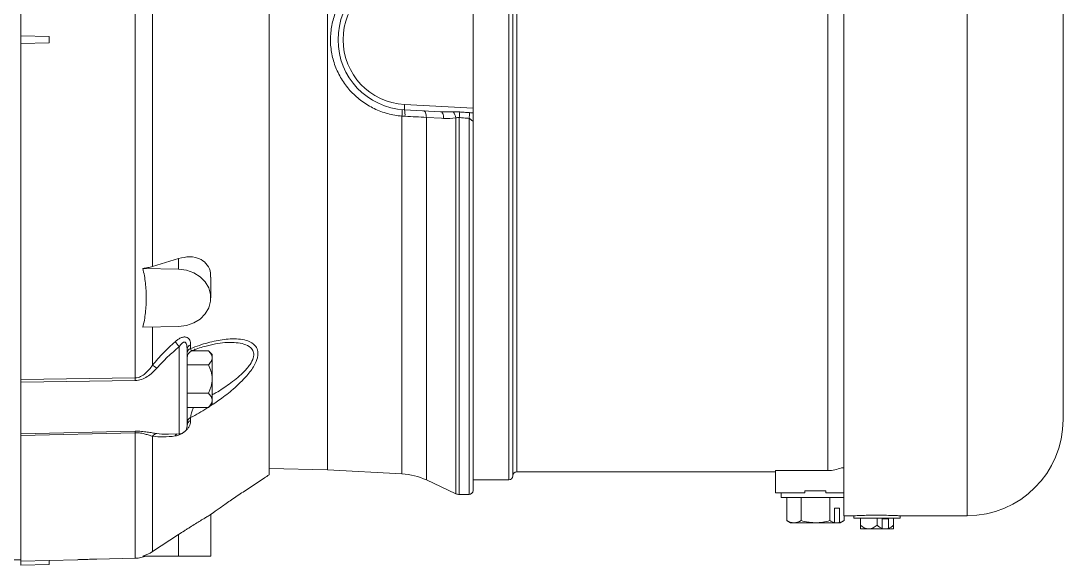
# Paper-space layout '_Back' of a CAD drawing. Header units: inches. Extents: x -10 to 13, y -4.5 to 6.2.
# Drawn here: x 5.16 to 13.03, y -3.97 to 0.14 of the extents above; entities that cross this region are included whole.
import ezdxf

# ---------------------------------------------------------------- set-up
doc = ezdxf.new("R2010")
doc.units = ezdxf.units.IN
doc.header["$MEASUREMENT"] = 0

psp = doc.layouts.new('_Back')

# ---------------------------------------------------------------- linework, layer by layer
at = {"color": 8, "linetype": 'Continuous', "lineweight": 15}
for p, q in [((12.3015, -3.5959), (12.3015, 3.4159)), ((8.8415, -3.325), (8.8415, 3.325)), ((8.9015, -3.265), (8.9015, 3.265)), ((8.0339, -3.2795), (8.0339, -0.5773)), ((8.219, -3.3256), (8.219, -0.5871)), ((8.4415, -3.4294), (8.4415, -0.5908)), ((8.4669, -3.435), (8.4669, -0.5881)), ((8.5415, -3.435), (8.5415, -0.5945)), ((6.1511, -2.4586), (6.1511, -2.1709)), ((6.3531, -2.9778), (6.3531, -2.3187)), ((6.4699, -2.3357), (6.4699, -2.3491)), ((6.0202, -3.9165), (6.0202, -2.9686))]:
    psp.add_line(p, q, dxfattribs=at)
at = {"color": 7, "linetype": 'Continuous', "lineweight": 15}
for p, q in [((7.0315, 3.2963), (7.0315, -3.2868)), ((7.4715, -3.25), (7.4715, 3.25)), ((8.8715, -3.295), (8.8715, 3.295)), ((13.0274, 2.87), (13.0274, -2.87)), ((5.1565, -2.566), (5.1565, 2.566)), ((6.0202, -2.5546), (6.0202, 2.5546)), ((6.1511, -1.7126), (6.1511, 2.4586)), ((11.3715, -3.5959), (11.3715, 1.8006)), ((11.2515, -3.2551), (11.2515, 1.4149)), ((8.5715, -0.5535), (8.5715, 0.5535)), ((5.3715, 0.0235), (5.1565, 0.0291)), ((5.3715, -0.0235), (5.3715, 0.0235)), ((5.3715, -0.0235), (5.1565, -0.0291)), ((8.0538, -0.4893), (8.5715, -0.5165)), ((8.3267, -0.5436), (8.0538, -0.5293)), ((8.5715, -3.405), (8.5715, -0.6048)), ((6.1511, -1.7126), (6.348, -1.6523)), ((6.348, -1.6523), (6.348, -1.7336)), ((6.348, -1.7336), (6.0768, -1.7274)), ((6.5915, -1.95), (6.5915, -1.7937)), ((6.0768, -2.1726), (6.348, -2.1664)), ((6.4115, -2.3373), (6.4115, -2.9178)), ((6.4385, -2.306), (6.4385, -2.3328)), ((6.5728, -2.3491), (6.4481, -2.3491)), ((6.6015, -2.3778), (6.5728, -2.3491)), ((6.6015, -2.3778), (6.6015, -2.7488)), ((6.5728, -2.4562), (6.4115, -2.4562)), ((5.1565, -2.566), (6.0202, -2.5546)), ((6.0202, -2.5752), (5.1565, -2.5861)), ((5.1565, -2.5861), (5.1565, -2.9772)), ((6.5728, -2.6704), (6.4115, -2.6704)), ((6.5728, -2.7775), (6.6015, -2.7488)), ((6.5728, -2.7775), (6.4115, -2.7775)), ((6.4385, -2.8543), (6.4385, -2.876)), ((5.1565, -2.9772), (6.0202, -2.957)), ((6.0202, -2.9686), (5.1565, -2.9886)), ((5.1565, -3.9691), (5.1565, -2.9886)), ((6.2721, -2.9799), (6.3531, -2.9778)), ((6.1511, -3.867), (6.1511, -2.9957)), ((7.0315, -3.2385), (7.4715, -3.25)), ((7.4715, -3.25), (8.0339, -3.2795)), ((8.9015, -3.265), (10.8555, -3.265)), ((10.8555, -3.2551), (11.2515, -3.2551)), ((10.8555, -3.4231), (10.8555, -3.2551)), ((11.354, -3.2331), (11.3715, -3.2331)), ((6.835, -3.4165), (6.9959, -3.31)), ((8.219, -3.3256), (8.4415, -3.4294)), ((8.5715, -3.325), (8.8415, -3.325)), ((8.4669, -3.435), (8.5415, -3.435)), ((11.0779, -3.4231), (10.8555, -3.4231)), ((10.8969, -3.4231), (10.8969, -3.4587)), ((11.3715, -3.4587), (10.8969, -3.4587)), ((10.9404, -3.4587), (10.9404, -3.632)), ((11.0486, -3.4587), (11.0486, -3.632)), ((11.0779, -3.4087), (11.0779, -3.4231)), ((11.2359, -3.4087), (11.0779, -3.4087)), ((11.2359, -3.4231), (11.2359, -3.4087)), ((11.3715, -3.4231), (11.2359, -3.4231)), ((11.2652, -3.4587), (11.2652, -3.632)), ((11.338, -3.5377), (11.3005, -3.5377)), ((11.3005, -3.6466), (11.3005, -3.5377)), ((11.338, -3.5377), (11.338, -3.6466)), ((6.5915, -3.9), (6.5915, -3.5857)), ((11.3734, -3.5959), (11.4502, -3.5959)), ((11.3734, -3.5959), (11.3734, -3.632)), ((11.4477, -3.5959), (11.4477, -3.6146)), ((11.4477, -3.6146), (11.7957, -3.6146)), ((11.4967, -3.6936), (11.4967, -3.6146)), ((11.6217, -3.6666), (11.6217, -3.6146)), ((11.6608, -3.6196), (11.7076, -3.6196)), ((11.6608, -3.6902), (11.6608, -3.6196)), ((11.7076, -3.6196), (11.7076, -3.6902)), ((11.7467, -3.6936), (11.7467, -3.6146)), ((11.7948, -3.5959), (12.3015, -3.5959)), ((11.7957, -3.6146), (11.7957, -3.5959)), ((10.9404, -3.632), (10.9694, -3.6487)), ((11.3444, -3.6487), (10.9694, -3.6487)), ((11.3444, -3.6487), (11.3734, -3.632)), ((11.4967, -3.6936), (11.7467, -3.6936)), ((6.1511, -3.867), (6.348, -3.7375)), ((6.348, -3.7375), (6.348, -3.9)), ((5.1565, -3.928), (2.2235, -3.928)), ((5.1565, -3.939), (5.3715, -3.9334)), ((5.3715, -3.9335), (5.584, -3.9279)), ((5.3715, -3.9635), (5.3715, -3.9334)), ((5.7295, -3.9241), (6.0202, -3.9165)), ((6.5915, -3.9), (6.0768, -3.9)), ((5.3715, -3.9635), (5.1565, -3.9691))]:
    psp.add_line(p, q, dxfattribs=at)
at = {"color": 7, "linetype": 'Continuous', "lineweight": 15, "flags": 128}
for points in [[(8.219, -0.5871), (8.2184, -0.577), (8.217, -0.5675), (8.2149, -0.5589), (8.2122, -0.5515), (8.2089, -0.5454), (8.2052, -0.5408), (8.2011, -0.5379), (8.1968, -0.5368)], [(8.3489, -0.594), (8.3482, -0.5839), (8.3469, -0.5744), (8.3448, -0.5658), (8.3421, -0.5583), (8.3388, -0.5522), (8.335, -0.5476), (8.331, -0.5447), (8.3267, -0.5436)], [(8.3489, -0.594), (8.3328, -0.5931), (8.219, -0.5871)], [(6.348, -2.1664), (6.4067, -2.159), (6.4617, -2.1399), (6.5099, -2.11), (6.5487, -2.0712), (6.5758, -2.0255), (6.5897, -1.9757), (6.5897, -1.9243), (6.5758, -1.8745), (6.5487, -1.8288), (6.5099, -1.79), (6.4617, -1.7601), (6.4067, -1.741), (6.348, -1.7336)]]:
    psp.add_lwpolyline(points, dxfattribs=at)
at = {"color": 7, "linetype": 'Continuous', "lineweight": 15}
for centre, radius, start, end in [((8.0815, 0), 0.53, 93, 267), ((8.0794, 0), 0.49, 93, 267), ((7.7301, -0.5401), 0.3061, 353.03086, 2.265), ((8.2452, -0.5093), 0.1925, 174.04331, 185.95669), ((7.9255, -0.5611), 0.1321, 352.35503, 13.93007), ((8.361, -0.6005), 0.0811, 6.89703, 43.04536), ((10.3774, -0.7609), 1.9183, 173.56928, 174.83031), ((10.3971, -0.7515), 1.8623, 173.82179, 175.16558), ((6.6774, -2.0163), 0.4434, 216.64955, 222.98883), ((6.4487, -2.3421), 0.0375, 105.7369, 172.74494), ((6.449, -2.3691), 0.0378, 106.13881, 172.99842), ((6.4715, -2.4043), 0.06, 110.21915, 179.99753), ((5.946, -2.777), 0.3787, 51.36534, 57.21814), ((7.7025, -2.5649), 1.6823, 179.65078, 180.34922), ((6.4565, -2.8956), 0.0451, 113.49917, 176.79843), ((6.4568, -2.9176), 0.0454, 113.78607, 176.9186), ((12.3015, -2.87), 0.7259, 270, 0), ((6.5419, -2.9628), 0.5217, 179.36547, 180.63453), ((6.1915, -3.0232), 0.0489, 100.59884, 145.71739), ((6.3515, -2.9178), 0.06, 271.5, 0), ((8.0077, -3.7788), 0.5, 65, 87), ((8.8415, -3.295), 0.03, 270, 0), ((8.9015, -3.295), 0.03, 90, 180), ((8.4669, -3.375), 0.06, 245, 270), ((8.5415, -3.405), 0.03, 270, 0), ((11.5603, -3.6053), 0.0883, 223.9815, 269.31463), ((11.5582, -3.6053), 0.0883, 270.68537, 316.0185), ((11.6872, -3.6024), 0.0917, 224.4541, 253.29918), ((11.4936, -3.6189), 0.1818, 335.74625, 336.90415), ((11.5403, -3.6189), 0.1818, 335.74625, 336.90415), ((11.6812, -3.6024), 0.0917, 286.70082, 315.5459), ((6.0137, -3.6666), 0.25, 271.5, 290.99416)]:
    psp.add_arc(centre, radius, start, end, dxfattribs=at)
at = {"color": 8, "linetype": 'Continuous', "lineweight": 15}
psp.add_arc((6.3579, -3.0113), 0.0405, 125.3998, 153.30492, dxfattribs=at)
at = {"color": 7, "linetype": 'Continuous', "lineweight": 15}
for points, knots in [([(8.0339, -0.5773), (7.9975, -0.5742), (7.9619, -0.5678), (7.9096, -0.5536), (7.8923, -0.548), (7.8581, -0.5353), (7.8414, -0.5281), (7.7926, -0.5047), (7.7617, -0.4862), (7.7179, -0.4542), (7.7037, -0.4428), (7.6765, -0.4187), (7.6635, -0.4062), (7.6265, -0.3668), (7.6044, -0.3385), (7.5751, -0.2926), (7.566, -0.2768), (7.5495, -0.2446), (7.542, -0.2282), (7.522, -0.1781), (7.5118, -0.1434), (7.498, -0.0718), (7.4946, -0.0359), (7.4946, 0.0181), (7.4955, 0.0362), (7.499, 0.0722), (7.5016, 0.0904), (7.5119, 0.1438), (7.5221, 0.1783), (7.5421, 0.2285), (7.5496, 0.2449), (7.5663, 0.2773), (7.5754, 0.2931), (7.6045, 0.3387), (7.6267, 0.367), (7.6638, 0.4064), (7.6769, 0.4191), (7.7042, 0.4432), (7.7183, 0.4545), (7.7619, 0.4863), (7.7928, 0.5048), (7.8419, 0.5284), (7.8588, 0.5355), (7.8927, 0.5482), (7.9099, 0.5537), (7.962, 0.5678), (7.9975, 0.5742), (8.0339, 0.5773)], [0, 0, 0, 0, 0.0625, 0.0625, 0.09375, 0.09375, 0.125, 0.125, 0.1875, 0.1875, 0.21875, 0.21875, 0.25, 0.25, 0.3125, 0.3125, 0.34375, 0.34375, 0.375, 0.375, 0.4375, 0.4375, 0.5, 0.5, 0.53125, 0.53125, 0.5625, 0.5625, 0.625, 0.625, 0.65625, 0.65625, 0.6875, 0.6875, 0.75, 0.75, 0.78125, 0.78125, 0.8125, 0.8125, 0.875, 0.875, 0.90625, 0.90625, 0.9375, 0.9375, 1, 1, 1, 1]), ([(8.4711, -0.5461), (8.4822, -0.5468), (8.4934, -0.5476), (8.5045, -0.5483), (8.5182, -0.5492), (8.532, -0.5502), (8.5457, -0.5511)], [0, 0, 0, 0, 0.000849736, 0.000849736, 0.000849736, 0.001898795, 0.001898795, 0.001898795, 0.001898795]), ([(8.219, -0.5871), (8.1933, -0.5856), (8.1669, -0.5842), (8.1126, -0.5814), (8.0847, -0.58), (8.0565, -0.5787)], [0, 0, 0, 0, 0.5, 0.5, 1, 1, 1, 1]), ([(8.4669, -0.5881), (8.4624, -0.5873), (8.458, -0.5872), (8.4493, -0.5883), (8.4453, -0.5895), (8.4415, -0.5908)], [0, 0, 0, 0, 0.5, 0.5, 1, 1, 1, 1]), ([(8.5415, -0.5945), (8.5278, -0.5934), (8.514, -0.5922), (8.5003, -0.591), (8.4891, -0.5901), (8.478, -0.5891), (8.4669, -0.5881)], [0, 0, 0, 0, 0.001051433, 0.001051433, 0.001051433, 0.001903169, 0.001903169, 0.001903169, 0.001903169]), ([(8.5715, -0.6048), (8.5715, -0.6068), (8.5714, -0.6088), (8.5707, -0.6119), (8.5701, -0.613), (8.5682, -0.6136), (8.567, -0.6132), (8.5646, -0.6117), (8.5633, -0.6106), (8.5593, -0.607), (8.5564, -0.604), (8.5515, -0.5999), (8.5498, -0.5985), (8.5459, -0.5961), (8.5438, -0.5951), (8.5415, -0.5945)], [0, 0, 0, 0, 0.125, 0.125, 0.25, 0.25, 0.375, 0.375, 0.5, 0.5, 0.75, 0.75, 0.875, 0.875, 1, 1, 1, 1]), ([(8.5715, -0.5535), (8.5715, -0.5561), (8.5715, -0.5596), (8.5715, -0.5679), (8.5715, -0.5728), (8.5715, -0.583), (8.5715, -0.5885), (8.5715, -0.596), (8.5715, -0.5984), (8.5715, -0.6022), (8.5715, -0.6037), (8.5715, -0.6048)], [0, 0, 0, 0, 0.25, 0.25, 0.5, 0.5, 0.75, 0.75, 0.875, 0.875, 1, 1, 1, 1]), ([(6.348, -1.6523), (6.3755, -1.6463), (6.4357, -1.633), (6.5134, -1.652), (6.5667, -1.6989), (6.5913, -1.7482), (6.5892, -1.7834), (6.5886, -1.7937)], [0, 0, 0, 0, 0.234436, 0.514479, 0.715188, 0.916711, 1, 1, 1, 1]), ([(6.0768, -1.7274), (6.0898, -1.726), (6.1028, -1.7241), (6.1277, -1.7191), (6.1396, -1.7161), (6.1511, -1.7126)], [0, 0, 0, 0, 0.5, 0.5, 1, 1, 1, 1]), ([(6.0768, -2.1726), (6.0821, -2.1544), (6.0861, -2.136), (6.0928, -2.0991), (6.0953, -2.0806), (6.1013, -2.0249), (6.1031, -1.9876), (6.1031, -1.9125), (6.1013, -1.8751), (6.0953, -1.8194), (6.0928, -1.8009), (6.0861, -1.764), (6.0821, -1.7456), (6.0768, -1.7274)], [0, 0, 0, 0, 0.125, 0.125, 0.25, 0.25, 0.5, 0.5, 0.75, 0.75, 0.875, 0.875, 1, 1, 1, 1]), ([(6.1511, -2.4586), (6.1771, -2.4266), (6.2045, -2.396), (6.2615, -2.3369), (6.2911, -2.3085), (6.3217, -2.281)], [0, 0, 0, 0, 0.5, 0.5, 1, 1, 1, 1]), ([(6.3217, -2.281), (6.3282, -2.2752), (6.3349, -2.2698), (6.3488, -2.2603), (6.3561, -2.256), (6.3707, -2.2495), (6.3781, -2.2472), (6.3887, -2.2455), (6.3921, -2.2452), (6.3989, -2.2454), (6.4021, -2.2458), (6.4112, -2.2479), (6.4166, -2.2507), (6.4253, -2.2583), (6.4288, -2.2631), (6.4366, -2.2792), (6.4385, -2.2923), (6.4385, -2.306)], [0, 0, 0, 0, 0.125, 0.125, 0.25, 0.25, 0.375, 0.375, 0.4375, 0.4375, 0.5, 0.5, 0.625, 0.625, 0.75, 0.75, 1, 1, 1, 1]), ([(6.3531, -2.3187), (6.3227, -2.3437), (6.2931, -2.3696), (6.2361, -2.4236), (6.2087, -2.4517), (6.1825, -2.4812)], [0, 0, 0, 0, 0.5, 0.5, 1, 1, 1, 1]), ([(6.4115, -2.3373), (6.4115, -2.3271), (6.411, -2.3169), (6.4082, -2.3028), (6.4068, -2.2982), (6.4039, -2.2923), (6.4027, -2.2905), (6.4, -2.2874), (6.3984, -2.2861), (6.3948, -2.2844), (6.3928, -2.284), (6.3887, -2.2841), (6.3866, -2.2846), (6.3824, -2.2863), (6.3803, -2.2875), (6.3763, -2.2903), (6.3744, -2.2919), (6.3688, -2.2971), (6.3653, -2.3011), (6.3589, -2.3096), (6.3559, -2.314), (6.3531, -2.3187)], [0, 0, 0, 0, 0.25, 0.25, 0.375, 0.375, 0.4375, 0.4375, 0.5, 0.5, 0.5625, 0.5625, 0.625, 0.625, 0.6875, 0.6875, 0.75, 0.75, 0.875, 0.875, 1, 1, 1, 1]), ([(6.4515, -2.3484), (6.4574, -2.346), (6.4963, -2.3302), (6.5617, -2.3116), (6.6431, -2.2944), (6.695, -2.2875), (6.7186, -2.2879), (6.7212, -2.288)], [0, 0, 0, 0, 0.06363, 0.413848, 0.703047, 0.967437, 1, 1, 1, 1]), ([(6.5728, -2.3491), (6.5812, -2.3575), (6.5883, -2.366), (6.596, -2.3794), (6.598, -2.3839), (6.6008, -2.3932), (6.6015, -2.3979), (6.6015, -2.4026)], [0, 0, 0, 0, 0.5, 0.5, 0.75, 0.75, 1, 1, 1, 1]), ([(6.6015, -2.4026), (6.6015, -2.4119), (6.5987, -2.4211), (6.5884, -2.4391), (6.5812, -2.4478), (6.5728, -2.4562)], [0, 0, 0, 0, 0.5, 0.5, 1, 1, 1, 1]), ([(6.0202, -2.5546), (6.0274, -2.5546), (6.0345, -2.5536), (6.0482, -2.5501), (6.0549, -2.5475), (6.0741, -2.5383), (6.0854, -2.5303), (6.1066, -2.5122), (6.1164, -2.5021), (6.1345, -2.4811), (6.143, -2.4701), (6.1511, -2.4586)], [0, 0, 0, 0, 0.125, 0.125, 0.25, 0.25, 0.5, 0.5, 0.75, 0.75, 1, 1, 1, 1]), ([(6.1825, -2.4812), (6.1718, -2.4932), (6.1605, -2.5047), (6.1367, -2.5261), (6.1241, -2.5361), (6.0972, -2.5536), (6.083, -2.561), (6.0524, -2.5718), (6.0366, -2.5749), (6.0202, -2.5752)], [0, 0, 0, 0, 0.25, 0.25, 0.5, 0.5, 0.75, 0.75, 1, 1, 1, 1]), ([(6.5728, -2.4562), (6.5811, -2.4728), (6.5884, -2.4902), (6.596, -2.517), (6.598, -2.5261), (6.6008, -2.5445), (6.6015, -2.5539), (6.6015, -2.5633)], [0, 0, 0, 0, 0.5, 0.5, 0.75, 0.75, 1, 1, 1, 1]), ([(6.6015, -2.5633), (6.6015, -2.5821), (6.5986, -2.6004), (6.5909, -2.6274), (6.5878, -2.6363), (6.5808, -2.6536), (6.5769, -2.6621), (6.5728, -2.6704)], [0, 0, 0, 0, 0.5, 0.5, 0.75, 0.75, 1, 1, 1, 1]), ([(6.5728, -2.6704), (6.5812, -2.6788), (6.5883, -2.6873), (6.596, -2.7007), (6.598, -2.7052), (6.6008, -2.7145), (6.6015, -2.7192), (6.6015, -2.7239)], [0, 0, 0, 0, 0.5, 0.5, 0.75, 0.75, 1, 1, 1, 1]), ([(6.6015, -2.7239), (6.6015, -2.7332), (6.5987, -2.7424), (6.5884, -2.7604), (6.5812, -2.7691), (6.5728, -2.7775)], [0, 0, 0, 0, 0.5, 0.5, 1, 1, 1, 1]), ([(6.4385, -2.876), (6.4385, -2.8815), (6.438, -2.8872), (6.4358, -2.899), (6.4341, -2.9052), (6.4288, -2.918), (6.4254, -2.9245), (6.4166, -2.9377), (6.4114, -2.9441), (6.4023, -2.9533), (6.399, -2.9563), (6.3923, -2.9619), (6.3889, -2.9646), (6.3818, -2.9696), (6.3781, -2.972), (6.3708, -2.9763), (6.3672, -2.9782), (6.3562, -2.9836), (6.3489, -2.9864), (6.335, -2.9907), (6.3282, -2.9922), (6.3217, -2.9931)], [0, 0, 0, 0, 0.125, 0.125, 0.25, 0.25, 0.375, 0.375, 0.5, 0.5, 0.5625, 0.5625, 0.625, 0.625, 0.6875, 0.6875, 0.75, 0.75, 0.875, 0.875, 1, 1, 1, 1]), ([(6.0202, -2.957), (6.0366, -2.9566), (6.0523, -2.9572), (6.0829, -2.9598), (6.0971, -2.9616), (6.1241, -2.9656), (6.1368, -2.9677), (6.1605, -2.9717), (6.1718, -2.9736), (6.1825, -2.9752)], [0, 0, 0, 0, 0.25, 0.25, 0.5, 0.5, 0.75, 0.75, 1, 1, 1, 1]), ([(6.1511, -2.9957), (6.143, -2.9931), (6.1345, -2.9904), (6.1164, -2.9847), (6.1067, -2.9817), (6.0855, -2.9761), (6.0741, -2.9734), (6.0549, -2.9704), (6.0483, -2.9696), (6.0346, -2.9686), (6.0274, -2.9684), (6.0202, -2.9686)], [0, 0, 0, 0, 0.25, 0.25, 0.5, 0.5, 0.75, 0.75, 0.875, 0.875, 1, 1, 1, 1]), ([(6.3217, -2.9931), (6.2911, -2.9974), (6.2615, -3.0001), (6.2045, -3.0013), (6.1771, -2.9998), (6.1511, -2.9957)], [0, 0, 0, 0, 0.5, 0.5, 1, 1, 1, 1]), ([(11.2515, -3.2551), (11.269, -3.2551), (11.2865, -3.2533), (11.3211, -3.2458), (11.3379, -3.2403), (11.354, -3.2331)], [0, 0, 0, 0, 0.5, 0.5, 1, 1, 1, 1]), ([(6.5915, -3.5857), (6.5915, -3.5857), (6.592, -3.5854), (6.5939, -3.584), (6.5953, -3.583), (6.6009, -3.5789), (6.6064, -3.5749), (6.6205, -3.5647), (6.6289, -3.5587), (6.6481, -3.5449), (6.659, -3.5372), (6.682, -3.5209), (6.6944, -3.5122), (6.7205, -3.494), (6.734, -3.4847), (6.7618, -3.4656), (6.7761, -3.4558), (6.8054, -3.4361), (6.8201, -3.4263), (6.835, -3.4165)], [0, 0, 0, 0, 0.0625, 0.0625, 0.125, 0.125, 0.25, 0.25, 0.375, 0.375, 0.5, 0.5, 0.625, 0.625, 0.75, 0.75, 0.875, 0.875, 1, 1, 1, 1]), ([(6.348, -3.7375), (6.3627, -3.7279), (6.3772, -3.7184), (6.3988, -3.7044), (6.406, -3.6998), (6.4204, -3.6907), (6.4276, -3.6861), (6.4487, -3.6727), (6.4623, -3.6641), (6.4883, -3.6479), (6.5008, -3.6403), (6.5185, -3.6295), (6.5242, -3.626), (6.5349, -3.6195), (6.54, -3.6164), (6.5497, -3.6106), (6.5542, -3.6079), (6.5626, -3.6028), (6.5665, -3.6005), (6.5769, -3.5943), (6.5823, -3.5912), (6.5878, -3.5879), (6.5892, -3.5871), (6.591, -3.586), (6.5915, -3.5857), (6.5915, -3.5857)], [0, 0, 0, 0, 0.125, 0.125, 0.1875, 0.1875, 0.25, 0.25, 0.375, 0.375, 0.5, 0.5, 0.5625, 0.5625, 0.625, 0.625, 0.6875, 0.6875, 0.75, 0.75, 0.875, 0.875, 0.9375, 0.9375, 1, 1, 1, 1]), ([(11.471, -3.5949), (11.4621, -3.5953), (11.4487, -3.5959), (11.4498, -3.5958), (11.4502, -3.5958)], [0, 0, 0, 0, 0.659044, 1, 1, 1, 1]), ([(11.7948, -3.5959), (11.7951, -3.5959), (11.798, -3.596), (11.785, -3.5954), (11.7556, -3.5942), (11.709, -3.5927), (11.6531, -3.5918), (11.5935, -3.5917), (11.5374, -3.5926), (11.4956, -3.5939), (11.4779, -3.5946), (11.471, -3.5949)], [0, 0, 0, 0, 0.012526, 0.141779, 0.271048, 0.40045, 0.529893, 0.659223, 0.788464, 0.917779, 1, 1, 1, 1]), ([(10.9945, -3.6487), (10.9899, -3.6487), (10.9853, -3.6483), (10.9762, -3.6468), (10.9716, -3.6457), (10.9581, -3.6413), (10.9492, -3.6371), (10.9404, -3.632)], [0, 0, 0, 0, 0.25, 0.25, 0.5, 0.5, 1, 1, 1, 1]), ([(11.1569, -3.6487), (11.1477, -3.6487), (11.1385, -3.6483), (11.1202, -3.6468), (11.1112, -3.6457), (11.0841, -3.6413), (11.0663, -3.6371), (11.0486, -3.632)], [0, 0, 0, 0, 0.25, 0.25, 0.5, 0.5, 1, 1, 1, 1]), ([(5.584, -3.9279), (5.5838, -3.9279), (5.583, -3.9279), (5.5904, -3.9276), (5.6053, -3.927), (5.6263, -3.9262), (5.6507, -3.9254), (5.6757, -3.9248), (5.6986, -3.9244), (5.7166, -3.9242), (5.7281, -3.9241), (5.7291, -3.9241), (5.7295, -3.9241)], [0, 0, 0, 0, 0.0459354, 0.1533142, 0.2607, 0.3681017, 0.4755017, 0.5828851, 0.6902628, 0.7976546, 0.9050584, 1, 1, 1, 1])]:
    psp.add_open_spline(points, degree=3, knots=knots, dxfattribs=at)
for points in [[(8.3267, -0.5436), (8.3579, -0.5452), (8.3891, -0.546), (8.4203, -0.5452)], [(8.4203, -0.5452), (8.437, -0.5448), (8.454, -0.5449), (8.4711, -0.5461)], [(8.0565, -0.5787), (8.0489, -0.5783), (8.0414, -0.5778), (8.0339, -0.5773)], [(8.4415, -0.5908), (8.4109, -0.595), (8.38, -0.5956), (8.3489, -0.594)], [(8.5457, -0.5511), (8.5543, -0.5516), (8.5629, -0.5525), (8.5715, -0.5535)], [(5.1565, -2.5861), (5.1565, -2.5787), (5.1565, -2.572), (5.1565, -2.566)], [(5.1565, -2.9886), (5.1565, -2.9835), (5.1565, -2.9797), (5.1565, -2.9772)], [(6.9959, -3.31), (7.0079, -3.3021), (7.0198, -3.2943), (7.0315, -3.2868)], [(11.0486, -3.632), (11.0309, -3.6422), (11.013, -3.6487), (10.9945, -3.6487)], [(11.2652, -3.632), (11.2297, -3.6422), (11.1938, -3.6487), (11.1569, -3.6487)], [(11.3005, -3.6466), (11.2884, -3.6438), (11.2767, -3.6386), (11.2652, -3.632)], [(11.2972, -3.6487), (11.2983, -3.648), (11.2994, -3.6473), (11.3005, -3.6466)], [(11.338, -3.6466), (11.3369, -3.6473), (11.3358, -3.648), (11.3347, -3.6487)], [(11.3734, -3.632), (11.3618, -3.6387), (11.3499, -3.6439), (11.338, -3.6466)], [(6.0768, -3.9), (6.1034, -3.8931), (6.1281, -3.8821), (6.1511, -3.867)]]:
    psp.add_open_spline(points, degree=3, dxfattribs=at)
at = {"color": 8, "linetype": 'Continuous', "lineweight": 15}
for points, knots in [([(6.4385, -2.3328), (6.4606, -2.3245), (6.5253, -2.3002), (6.6318, -2.2716), (6.736, -2.2583), (6.816, -2.2611), (6.8767, -2.2743), (6.9228, -2.301), (6.9466, -2.3424), (6.948, -2.377), (6.9401, -2.4166), (6.9181, -2.468), (6.8564, -2.551), (6.7668, -2.6365), (6.6686, -2.7137), (6.6058, -2.7545), (6.577, -2.7733)], [0, 0, 0, 0, 0.058676, 0.172413, 0.285937, 0.348523, 0.410964, 0.485067, 0.533006, 0.581178, 0.593633, 0.648712, 0.722795, 0.83018, 0.92201, 1, 1, 1, 1]), ([(6.4385, -2.3328), (6.4388, -2.3363), (6.4392, -2.3406), (6.4413, -2.3463), (6.4447, -2.3497), (6.449, -2.3482), (6.4511, -2.3475)], [0, 0, 0, 0, 0.255763, 0.314163, 0.659132, 1, 1, 1, 1]), ([(6.6015, -2.6826), (6.6114, -2.6772), (6.655, -2.6532), (6.7342, -2.6001), (6.8235, -2.5295), (6.8858, -2.46), (6.9086, -2.4161), (6.9166, -2.3829), (6.9151, -2.3536), (6.8906, -2.3192), (6.8441, -2.2979), (6.784, -2.2874), (6.7422, -2.2875), (6.7212, -2.2876)], [0, 0, 0, 0, 0.042822, 0.188579, 0.354853, 0.465298, 0.544006, 0.561476, 0.628699, 0.696923, 0.806735, 0.903319, 1, 1, 1, 1]), ([(6.5707, -2.7775), (6.5677, -2.7795), (6.5244, -2.8087), (6.4799, -2.8323), (6.4385, -2.8543)], [0, 0, 0, 0, 0.070232, 1, 1, 1, 1]), ([(6.46, -2.7775), (6.4583, -2.7816), (6.4531, -2.7943), (6.4461, -2.8157), (6.4407, -2.8368), (6.4388, -2.8487), (6.4386, -2.853), (6.4385, -2.8543)], [0, 0, 0, 0, 0.168542, 0.518628, 0.776268, 0.932983, 1, 1, 1, 1]), ([(6.1825, -2.9752), (6.2087, -2.9785), (6.2373, -2.9822), (6.2694, -2.9797), (6.2721, -2.9795)], [0, 0, 0, 0, 0.914557, 1, 1, 1, 1])]:
    psp.add_open_spline(points, degree=3, knots=knots, dxfattribs=at)

doc.saveas('drawing.dxf')
